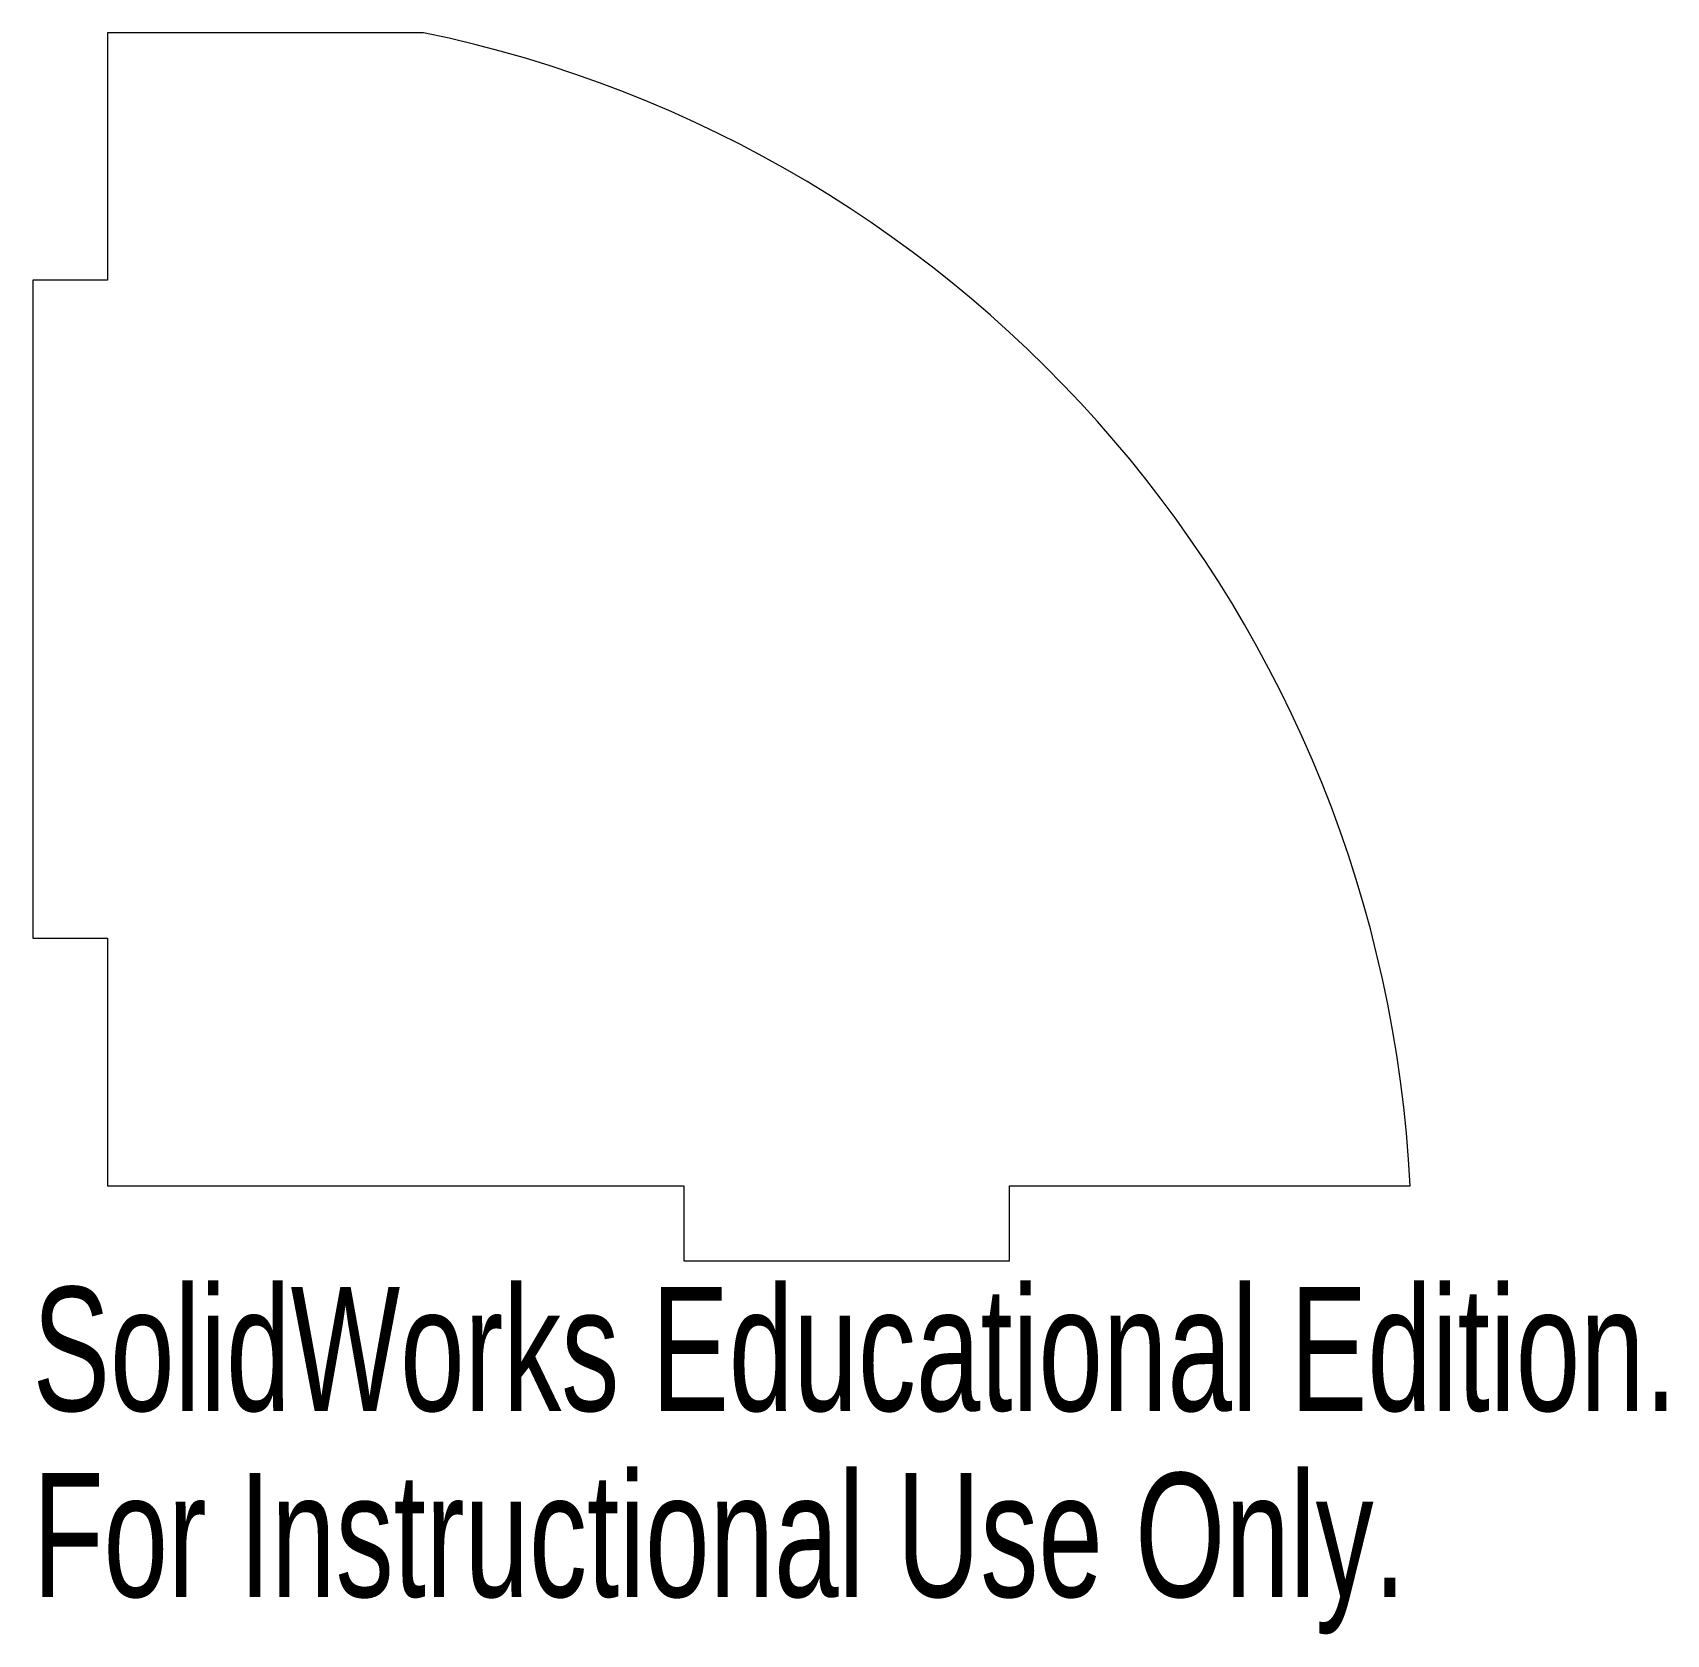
# Model space of a CAD drawing. Header units: inches. Extents: x -0.12 to 2.39, y -0.69 to 1.77.
import ezdxf

# ---------------------------------------------------------------- set-up
doc = ezdxf.new("R2010")
doc.units = ezdxf.units.IN
doc.header["$MEASUREMENT"] = 0
doc.styles.add('SLDTEXTSTYLE0', font='TXT', dxfattribs={"width": 0.7})

msp = doc.modelspace()

# ---------------------------------------------------------------- linework, layer by layer
at = {"color": 7, "linetype": 'Continuous', "lineweight": 15}
for p, q in [((0.485, 1.77), (0, 1.77)), ((0, 1.77), (0, 1.39)), ((0, 1.39), (-0.115, 1.39)), ((-0.115, 1.39), (-0.115, 0.38)), ((-0.115, 0.38), (0, 0.38)), ((0, 0.38), (0, 0)), ((0, 0), (0.885, 0)), ((0.885, 0), (0.885, -0.115)), ((1.385, -0.115), (1.385, 0)), ((1.385, 0), (2, 0)), ((0.885, -0.115), (1.385, -0.115))]:
    msp.add_line(p, q, dxfattribs=at)
msp.add_arc((0.1009, -0.0921), 1.9013, 2.777, 78.3456, dxfattribs=at)

# ---------------------------------------------------------------- texts
at = {"color": 7, "linetype": 'Continuous', "char_height": 0.1903, "attachment_point": 1, "style": 'SLDTEXTSTYLE0'}
for s, insert in [('SolidWorks Educational Edition.', (-0.115, -0.1551)), ('For Instructional Use Only.', (-0.115, -0.4406))]:
    msp.add_mtext(s, dxfattribs=dict(at, insert=insert))

doc.saveas('drawing.dxf')
